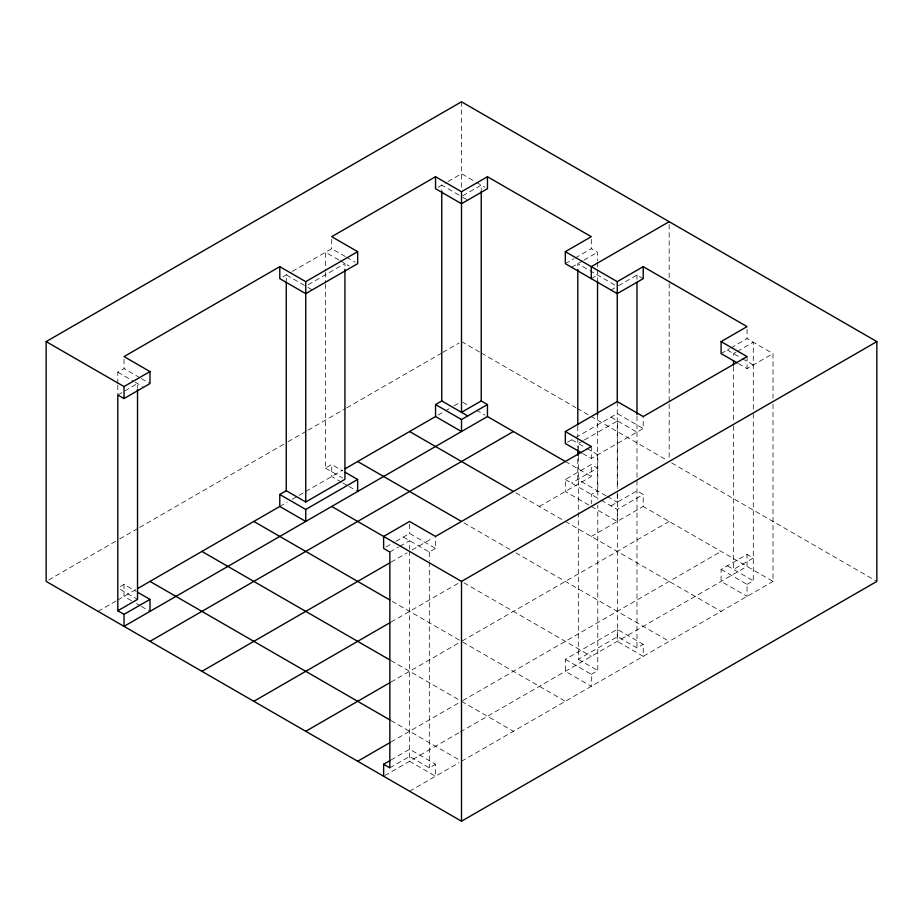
<?xml version="1.0" encoding="UTF-8"?>
<svg xmlns="http://www.w3.org/2000/svg" width="923" height="923" viewBox="0 0 923 923"><rect width="100%" height="100%" fill="white"/><g stroke="black" fill="none" stroke-linecap="round" stroke-linejoin="round"><path stroke-width="0.69" stroke-dasharray="4.62 3.46" d="M117.798 383.68L117.798 372.177L124.028 368.577L140.1 377.853M283.026 276.773L291.172 272.077M292.395 271.374L331.703 248.679L345.306 256.525M438.033 187.288L446.697 182.281M447.932 181.566L461.5 173.743L475.068 181.566M308.19 284.734L344.937 263.517L344.937 269.274M117.798 394.952L137.527 383.564L137.527 387.879M462.735 195.803L481.229 185.131L481.229 189.446M565.337 263.666L573.991 258.671M575.225 257.955L591.297 248.679L597.527 252.267L597.527 260.909M571.568 267.255L582.725 260.817M583.959 260.101L597.527 252.267M48.642 579.967L118.49 539.632M119.736 538.917L138.45 528.118M139.696 527.391L286.88 442.417M288.126 441.702L306.84 430.891M308.086 430.176L345.502 408.577M346.748 407.851L441.54 353.128M442.786 352.401L459.008 343.044M591.297 278.654L597.527 275.054M611.026 290.041L614.764 287.884M618.491 285.738L636.985 275.054L643.216 278.654M120.29 586.555L124.028 584.397L136.385 591.539M325.473 283.926L325.473 468.099L331.703 464.5L342.825 470.926M98.069 611.372L116.61 600.677M117.844 599.962L136.385 589.255M279.784 506.462L287.203 502.181M292.141 499.331L304.509 492.19M305.744 491.474L342.825 470.061M438.01 415.108L444.194 411.543M445.428 410.827L449.143 408.693M454.081 405.832L459.031 402.982M386.091 547.004L394.721 542.02M395.955 541.305L409.581 533.436L435.541 548.424L435.541 536.436M567.507 442.267L574.279 438.356M575.502 437.64L617.256 413.539L643.216 428.526L643.216 416.538M721.094 353.59L729.793 348.571M731.028 347.856L747.053 338.603L773.013 353.59L773.013 398.286M389.852 552.023L398.482 547.039M399.717 546.324L409.581 540.636L409.581 549.266M736.023 352.159L733.554 353.59L733.554 357.905M737.258 351.455L753.283 342.202L753.283 411.266M583.221 440.686L578.317 443.513L578.317 449.27M584.444 439.983L617.522 420.888L617.522 488.509M391.04 562.13L407.112 552.854M412.05 550.004L433.072 537.867M403.351 537.036L429.31 552.023L435.541 548.424M582.644 453.505L591.297 458.5L643.216 428.526M738.4 363.581L747.053 368.577L773.013 353.59M588.828 505.043L565.337 491.474L565.337 479.487L591.297 464.5L597.527 468.099L571.568 483.087M539.378 506.462L591.297 476.487L591.297 464.5M391.04 622.079L461.5 581.398M611.026 505.862L636.985 490.874L643.216 494.474L643.216 506.462L773.013 581.398L773.013 404.055M601.161 500.174L617.256 509.461L643.216 494.474M591.297 536.436L643.216 506.462M391.04 682.028L459.031 642.777M669.175 521.449L461.5 641.347L391.04 600.677M391.04 741.977L459.031 702.726M462.735 700.592L721.094 551.423M391.04 759.964L409.581 749.257L435.541 764.244L435.541 776.243L409.581 761.256L409.581 550.708M565.337 659.334L591.297 674.321L591.297 686.32L565.337 671.333L565.337 659.334L617.256 629.359L643.216 644.346L643.216 656.334L617.256 641.347L617.256 629.359M721.094 569.41L747.053 584.397L747.053 596.385L721.094 581.398L721.094 569.41L747.053 554.423L753.283 558.023L733.554 569.41L733.554 424.095M389.852 767.844L409.581 756.456L429.31 767.844L435.541 764.244M578.317 512.577L578.317 659.334L617.522 636.708L636.985 647.946L643.216 644.346M384.856 775.528L459.031 732.7M460.265 731.985L747.053 566.41L747.053 554.423M591.297 674.321L597.792 670.583L597.792 505.112M747.053 584.397L753.283 580.798L753.283 412.466M409.581 791.23L459.031 762.675M461.5 761.256L773.013 581.398M476.291 182.281L484.967 187.288M459.031 195.099L441.771 185.131L441.771 189.446M462.746 197.234L467.73 200.118M614.787 285.022L577.798 263.666L577.798 267.982M727.324 349.99L740.95 357.859M742.184 358.574L753.283 364.977M346.54 257.24L355.193 262.236M338.856 259.998L325.473 252.267L325.473 270.981M340.079 260.701L349.263 266.009M611.026 417.138L636.985 432.126M461.5 341.602L480.156 352.367M481.402 353.094L575.906 407.654M577.152 408.37L589.589 415.558M590.835 416.273L666.683 460.069M671.667 462.942L875.604 580.682M304.532 285.438L286.268 274.904L286.268 280.661M307.913 287.399L312.228 289.891M571.833 439.763L585.62 447.724M586.832 448.428L597.792 454.751L597.792 499.355M462.735 402.266L468.919 405.832M476.337 410.112L484.99 415.108M565.337 461.5L591.297 476.487M606.157 495.859L577.798 479.487L577.798 456.47M607.392 496.574L617.256 502.262L617.256 490.759M727.324 565.811L753.283 580.798M565.337 479.487L599.927 499.458M591.297 506.462L617.256 521.449L617.256 509.461M515.888 492.905L562.868 520.03M565.337 521.449L721.094 611.372M463.969 522.88L510.95 550.004M515.888 552.854L669.175 641.347M325.473 468.099L342.514 477.929M341.591 482.198L331.703 476.487L331.703 464.5M342.825 482.914L347.775 485.763M349.009 486.479L357.663 491.474M141.334 378.568L149.988 383.564M117.798 372.177L133.823 381.43M135.058 382.145L142.511 386.437M463.969 582.828L591.297 656.334M578.317 659.334L597.792 670.583M462.735 642.062L565.337 701.307M391.04 660.626L459.031 699.876M461.5 701.307L513.419 731.281M391.04 720.575L459.031 759.825M120.267 589.416L137.527 599.385M131.447 600.677L124.028 596.385L124.028 584.397M136.385 603.527L140.1 605.673M141.334 606.376L148.753 610.668M747.053 329.28L747.053 338.603M747.053 356.59L747.053 368.577M733.554 366.535L733.554 422.653M669.175 224.566L669.175 282.011M669.175 283.442L669.175 402.624M669.175 404.066L669.175 458.627M636.985 275.054L636.985 279.369M636.985 416.054L636.985 647.946M617.522 494.267L617.522 636.708M617.256 401.551L617.256 489.317M597.527 262.34L597.527 268.097M597.527 269.539L597.527 279.611M597.527 414.865L597.527 490.874L591.297 494.474L591.297 503.796M591.297 239.345L591.297 248.679M591.297 446.513L591.297 458.5M578.317 456.458L578.317 511.134M577.798 426.253L577.798 436.325M577.798 437.756L577.798 447.828M461.5 101.795L461.5 189.596M429.31 552.023L429.31 560.653M429.31 562.095L429.31 767.844M409.581 524.114L409.581 533.436M331.703 239.345L331.703 248.679M325.473 272.412L325.473 282.484M124.028 359.255L124.028 368.577M117.798 385.122L117.798 393.752"/><path stroke-width="1.38" d="M46.15 341.602L461.5 101.795L876.85 341.602L876.85 581.398L461.5 821.205L46.15 581.398L46.15 341.602L124.028 386.564L149.988 371.577L149.988 383.564L124.028 398.551L117.798 394.952L117.798 610.772L124.028 614.372L149.988 599.385L149.988 611.372M279.784 266.666L279.784 278.654L305.744 293.641L357.663 263.666L357.663 251.667L305.744 281.653L279.784 266.666L124.028 356.59L149.988 371.577M565.337 251.667L617.256 281.653L643.216 266.666L643.216 278.654L617.256 293.641L565.337 263.666L565.337 251.667L591.297 236.68L487.459 176.731L461.5 191.719L435.541 176.731L331.703 236.68L357.663 251.667M669.175 221.693L591.297 266.666L591.297 278.654M137.631 588.539L279.784 506.462L279.784 494.474L286.268 490.724L305.744 501.974L344.937 479.337L344.937 269.274M345.306 468.642L435.541 416.538L435.541 404.551L441.771 400.951L467.73 415.938M117.798 610.772L137.527 599.385L137.527 389.321M124.028 614.372L124.028 626.359L487.459 416.538L487.459 404.551L481.229 400.951L461.5 412.339L461.5 191.719M279.784 494.474L305.744 509.461L357.663 479.487L357.663 491.474M435.541 404.551L461.5 419.538L487.459 404.551M149.988 641.347L513.419 431.526M581.409 452.789L565.337 443.513L565.337 431.526L617.256 401.551L643.216 416.538L747.053 356.59L721.094 341.602L721.094 353.59L737.165 362.866M721.094 341.602L747.053 326.615L643.216 266.666M201.906 671.333L389.806 562.845M253.825 701.307L389.806 622.794M331.703 506.462L461.5 581.398L876.85 341.602M305.744 731.281L389.806 682.743M357.663 761.256L389.806 742.692M383.622 776.243L383.622 764.244L389.806 760.679M565.337 431.526L591.297 446.513L435.541 536.436L409.581 521.449L383.622 536.436L383.622 548.424L389.852 552.023L389.852 767.844L383.622 764.244M487.459 416.538L565.337 461.5M435.541 416.538L461.5 431.526L461.5 419.538M409.581 431.526L513.419 491.474M357.663 461.5L461.5 521.449M345.306 472.345L357.663 479.487M279.784 506.462L305.744 521.449L305.744 509.461M253.825 521.449L389.806 599.962M201.906 551.423L389.806 659.91M149.988 581.398L389.806 719.859M137.631 592.254L149.988 599.385M733.554 360.778L733.554 365.104M636.985 282.253L636.985 414.623M617.256 281.653L617.256 401.551M597.527 280.811L597.527 414.623M578.317 450.712L578.317 455.027M577.798 269.424L577.798 424.811M577.798 449.27L577.798 455.027M487.459 176.731L487.459 188.73L461.5 203.718L435.541 188.73L435.541 176.731M481.229 190.888L481.229 400.951M461.5 581.398L461.5 821.205M441.771 190.888L441.771 400.951M305.744 281.653L305.744 501.974M286.268 282.103L286.268 490.724M124.028 386.564L124.028 398.551"/></g></svg>
